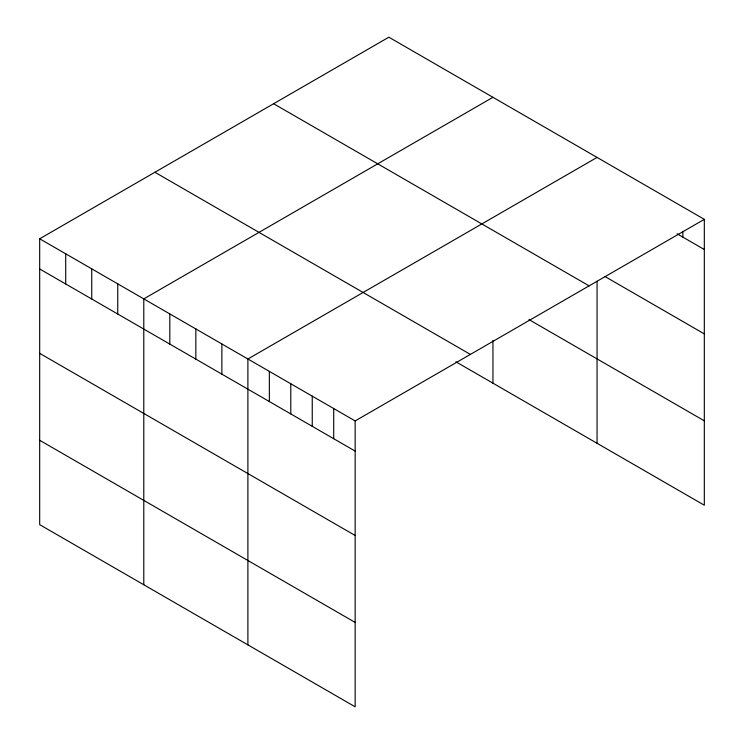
<?xml version="1.0" encoding="UTF-8"?>
<svg xmlns="http://www.w3.org/2000/svg" width="744" height="744" viewBox="0 0 744 744"><rect width="100%" height="100%" fill="white"/><g stroke="black" fill="none" stroke-linecap="round" stroke-linejoin="round"><path stroke-width="1.12" d="M704.317 219.341L355.158 420.927L355.158 706.8L39.683 524.659L39.683 238.787L388.842 37.2L704.317 219.341L704.317 505.213L455.914 361.798M492.956 97.306L143.787 298.893L143.787 584.765M597.06 157.412L247.892 358.999L247.892 644.871M677.021 233.746L704.317 249.51M604.863 276.47L704.317 333.889M273.625 103.723L589.099 285.863M528.993 319.604L704.317 420.825M154.901 172.264L470.375 354.404M39.683 238.787L355.158 420.927M39.683 268.965L355.158 451.097M39.683 353.344L355.158 535.485M39.683 440.281L355.158 622.421M682.871 231.319L682.871 237.122M597.06 281.241L597.06 443.284M492.956 340.427L492.956 383.179M333.703 408.54L333.703 438.718M312.248 396.152L312.248 426.331M290.792 383.774L290.792 413.943M269.347 371.386L269.347 401.555M221.87 343.97L221.87 374.148M195.839 328.95L195.839 359.12M169.809 313.922L169.809 344.1M117.757 283.873L117.757 314.042M91.735 268.844L91.735 299.014M65.705 253.816L65.705 283.994"/></g></svg>
